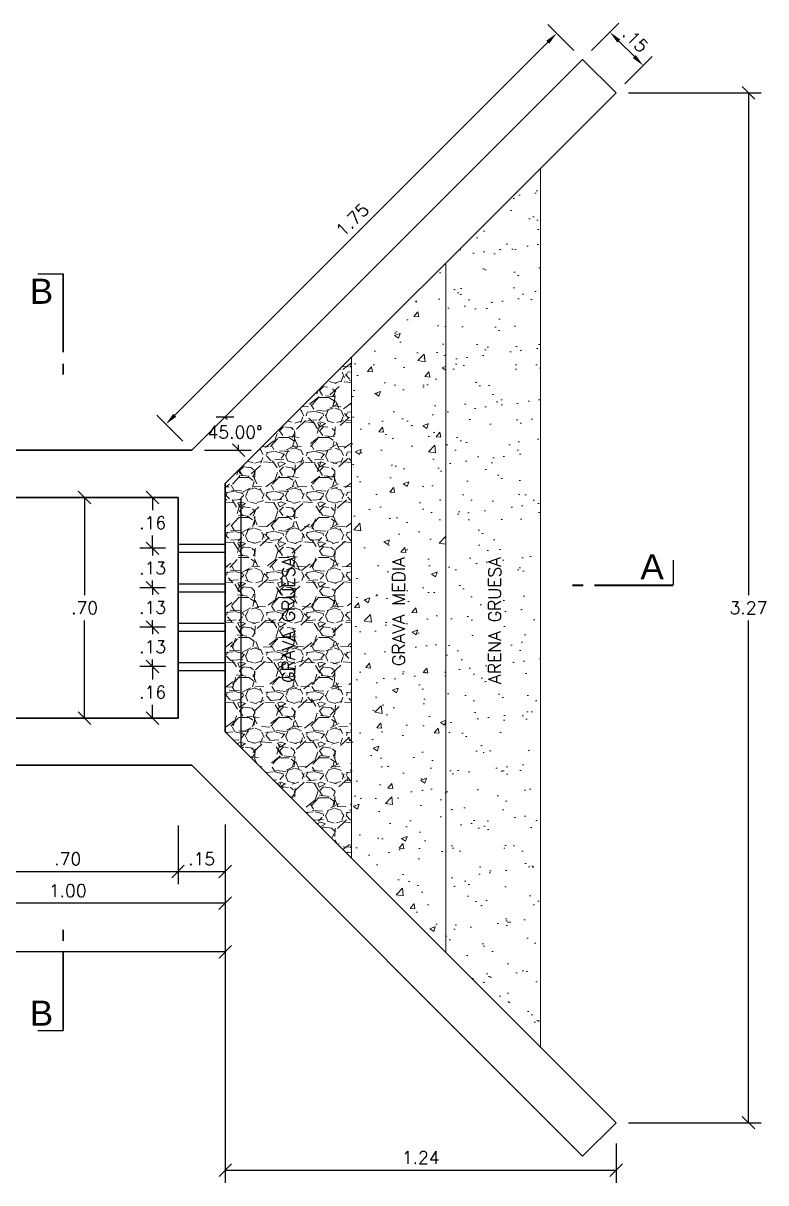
# Model space of a CAD drawing. Header units: millimetres. Extents: x 147.1 to 162.6, y 184.3 to 191.9.
# Drawn here: x 149.335 to 151.692, y 188.193 to 191.873 of the extents above; entities that cross this region are included whole.
import ezdxf
from ezdxf.enums import TextEntityAlignment as Align

# ---------------------------------------------------------------- set-up
doc = ezdxf.new("R2010")
doc.units = ezdxf.units.MM
doc.header["$PDMODE"] = 35
doc.linetypes.add('CENTER', pattern=[50.800000000000004, 31.75, -6.35, 6.35, -6.35])
doc.linetypes.add('HIDDEN', pattern=[9.524999999999999, 6.35, -3.175])
for name, color, linetype, lineweight in [('CASCO', 160, 'Continuous', 30), ('g-acotado', 9, 'Continuous', 15), ('g-ejes', 9, 'CENTER', 18), ('g-textos-notas', 7, 'Continuous', 20)]:
    doc.layers.add(name, color=color, linetype=linetype, lineweight=lineweight)
doc.layers.add('Filtros', color=7, linetype='Continuous', lineweight=5, transparency=0.6)
doc.layers.add('g-proyecciones', color=1, linetype='HIDDEN')
doc.styles.add('01COTAS', font='romans.shx')
doc.styles.add('ARIAL', font='arial.ttf', dxfattribs={"height": 0.06})
doc.dimstyles.new('DIM-20-CORTE', dxfattribs={"dimscale": 0.02, "dimtxt": 2, "dimasz": 2, "dimexe": 2, "dimexo": 2, "dimgap": 1, "dimtad": 1, "dimtih": 1, "dimtoh": 1, "dimzin": 4, "dimdsep": 46, "dimtxsty": '01COTAS', "dimblk": 'OBLIQUE', "dimcen": 25, "dimclrd": 7, "dimclre": 20, "dimclrt": 7, "dimazin": 0, "dimtfac": 1, "dimtmove": 2, "dimatfit": 3, "dimfxl": 1, "dimtolj": 1, "dimtzin": 0, "dimarcsym": 0})
doc.dimstyles.new('DIM-20-PLANTA', dxfattribs={"dimscale": 0.02, "dimtxt": 2, "dimasz": 2, "dimexe": 2, "dimexo": 2, "dimgap": 1, "dimtad": 1, "dimzin": 4, "dimdsep": 46, "dimtxsty": '01COTAS', "dimcen": 25, "dimclrd": 252, "dimclre": 252, "dimclrt": 7, "dimadec": 0, "dimazin": 0, "dimtfac": 1, "dimtmove": 2, "dimatfit": 3, "dimfxl": 1, "dimtolj": 1, "dimtzin": 0, "dimarcsym": 0})

# ---------------------------------------------------------------- blocks, each defined once
blk = doc.blocks.new('*D50')
at = {"layer": 'DEFPOINTS', "color": 0, "transparency": 16777216}
for p in [(151.0278039986825, 191.8403064141057), (151.1103061549126, 191.7578042578756), (149.8703061549127, 190.5178042578755)]:
    blk.add_point(p, dxfattribs=at)
at = {"layer": 'g-acotado', "color": 252, "lineweight": -2, "transparency": 16777216}
for p, q in [((151.0820218836652, 191.786088529123), (150.9995197274351, 191.8685906853532)), ((149.81608826993, 190.6285906853531), (150.9995197274351, 191.8120221428582)), ((149.8420218836652, 190.546088529123), (149.7595197274351, 190.6285906853531))]:
    blk.add_line(p, q, dxfattribs=at)
at = {"layer": 'g-acotado', "color": 252, "transparency": 16777216}
for points in [[(150.9948056822272, 191.8167361880662), (151.004233772643, 191.8073080976503), (151.0278039986825, 191.8403064141057)], [(149.8113742247221, 190.633304730561), (149.8208023151379, 190.6238766401452), (149.7878039986826, 190.6003064141057)]]:
    blk.add_solid(points, dxfattribs=at)
at = {"layer": 'g-acotado', "color": 7, "transparency": 16777216, "insert": (150.3795197274351, 191.2485906853531), "char_height": 0.04, "attachment_point": 5, "rotation": 45.00000000000197, "style": '01COTAS'}
blk.add_mtext('\\A1;1.75', dxfattribs=at)
blk = doc.blocks.new('*D51')
at = {"layer": 'DEFPOINTS', "color": 0, "transparency": 16777216}
for p in [(151.1967646457524, 191.8442627487153), (151.1103061549127, 191.7578042578756), (151.2163721720907, 191.6517382406976)]:
    blk.add_point(p, dxfattribs=at)
at = {"layer": 'g-acotado', "color": 252, "lineweight": -2, "transparency": 16777216}
for p, q in [((151.1385904261601, 191.786088529123), (151.2250489169998, 191.8725470199627)), ((151.2745463916829, 191.7664810027847), (151.2250489169998, 191.8159784774678)), ((151.2446564433382, 191.6800225119451), (151.3311149341778, 191.7664810027847))]:
    blk.add_line(p, q, dxfattribs=at)
at = {"layer": 'g-acotado', "color": 252, "transparency": 16777216}
for points in [[(151.2297629622078, 191.8206925226757), (151.2203348717919, 191.8112644322599), (151.1967646457524, 191.8442627487153)], [(151.2792604368908, 191.7711950479926), (151.269832346475, 191.7617669575768), (151.3028306629304, 191.7381967315373)]]:
    blk.add_solid(points, dxfattribs=at)
at = {"layer": 'g-acotado', "color": 7, "transparency": 16777216, "insert": (151.2780819255888, 191.8195140113738), "char_height": 0.04, "attachment_point": 5, "rotation": 315, "style": '01COTAS'}
blk.add_mtext('\\A1;.15', dxfattribs=at)
blk = doc.blocks.new('_Oblique')
at = {"color": 0, "linetype": 'ByBlock', "lineweight": -2}
blk.add_line((-0.5, -0.5), (0.5, 0.5), dxfattribs=at)
blk = doc.blocks.new('*D55')
at = {"layer": 'DEFPOINTS', "color": 0, "transparency": 16777216}
for p in [(149.1262878337697, 189.3667149550682), (149.8262594056604, 189.3671096216707), (149.8262594056604, 189.1806774807923)]:
    blk.add_point(p, dxfattribs=at)
at = {"layer": 'g-acotado', "color": 20, "lineweight": -2, "transparency": 16777216}
for p, q in [((149.1262878337697, 189.3267149550682), (149.1262878337697, 189.1406774807923)), ((149.8262594056604, 189.3271096216708), (149.8262594056604, 189.1406774807923))]:
    blk.add_line(p, q, dxfattribs=at)
at = {"layer": 'g-acotado', "color": 7, "lineweight": -2, "transparency": 16777216}
blk.add_line((149.1262878337697, 189.1806774807923), (149.8262594056604, 189.1806774807923), dxfattribs=at)
at = {"layer": 'g-acotado', "color": 7, "lineweight": -2, "transparency": 16777216, "xscale": 0.04, "yscale": 0.04, "zscale": 0.04, "rotation": 180}
blk.add_blockref('_Oblique', (149.1262878337697, 189.1806774807923), dxfattribs=at)
at = {"layer": 'g-acotado', "color": 7, "lineweight": -2, "transparency": 16777216, "xscale": 0.04, "yscale": 0.04, "zscale": 0.04}
blk.add_blockref('_Oblique', (149.8262594056604, 189.1806774807923), dxfattribs=at)
at = {"layer": 'g-acotado', "color": 7, "transparency": 16777216, "insert": (149.4762736197151, 189.2206774807923), "char_height": 0.04, "attachment_point": 5, "style": '01COTAS'}
blk.add_mtext('\\A1;.70', dxfattribs=at)
blk = doc.blocks.new('*D56')
at = {"layer": 'DEFPOINTS', "color": 0, "transparency": 16777216}
for p in [(149.8262594056604, 189.3671096216707), (149.9762594056604, 189.3110683758927), (149.9762594056604, 189.1806774807923)]:
    blk.add_point(p, dxfattribs=at)
at = {"layer": 'g-acotado', "color": 20, "lineweight": -2, "transparency": 16777216}
for p, q in [((149.8262594056604, 189.3271096216708), (149.8262594056604, 189.1406774807923)), ((149.9762594056604, 189.2710683758928), (149.9762594056604, 189.1406774807923))]:
    blk.add_line(p, q, dxfattribs=at)
at = {"layer": 'g-acotado', "color": 7, "lineweight": -2, "transparency": 16777216}
blk.add_line((149.8262594056604, 189.1806774807923), (149.9762594056604, 189.1806774807923), dxfattribs=at)
at = {"layer": 'g-acotado', "color": 7, "lineweight": -2, "transparency": 16777216, "xscale": 0.04, "yscale": 0.04, "zscale": 0.04, "rotation": 180}
blk.add_blockref('_Oblique', (149.8262594056604, 189.1806774807923), dxfattribs=at)
at = {"layer": 'g-acotado', "color": 7, "lineweight": -2, "transparency": 16777216, "xscale": 0.04, "yscale": 0.04, "zscale": 0.04}
blk.add_blockref('_Oblique', (149.9762594056604, 189.1806774807923), dxfattribs=at)
at = {"layer": 'g-acotado', "color": 7, "transparency": 16777216, "insert": (149.9012594056604, 189.2206774807923), "char_height": 0.04, "attachment_point": 5, "style": '01COTAS'}
blk.add_mtext('\\A1;.15', dxfattribs=at)
blk = doc.blocks.new('*D57')
at = {"layer": 'DEFPOINTS', "color": 0, "transparency": 16777216}
for p in [(150.4197232452053, 191.0672213481683), (150.0136120513687, 190.5562029571016), (148.9763721720906, 190.5178042578755), (149.8703061549127, 190.5178042578756), (149.8703061549127, 190.5178042578756)]:
    blk.add_point(p, dxfattribs=at)
at = {"layer": 'g-ejes', "color": 20, "lineweight": -2, "transparency": 16777216}
blk.add_line((149.9103061549127, 190.5178042578756), (150.0586673360259, 190.5178042578755), dxfattribs=at)
at = {"layer": 'g-ejes', "color": 7, "lineweight": -2, "transparency": 16777216}
for start, end in [(40.71491508750433, 45.0000000000059), (3.81666561775622e-13, 6.492383106203466)]:
    blk.add_arc((149.8703061549127, 190.5178042578756), 0.1483611811131504, start, end, dxfattribs=at)
at = {"layer": 'g-ejes', "color": 7, "lineweight": -2, "transparency": 16777216, "xscale": 0.04, "yscale": 0.04, "zscale": 0.04}
for p, rotation in [((149.9752133521427, 190.6227114551056), 135.0000000000059), ((150.0186673360259, 190.5178042578756), 270.0000000000004)]:
    blk.add_blockref('_Oblique', p, dxfattribs=dict(at, rotation=rotation))
at = {"layer": 'g-ejes', "color": 7, "transparency": 16777216, "insert": (150.0073740135623, 190.5745796238937), "char_height": 0.04, "attachment_point": 5, "style": '01COTAS'}
blk.add_mtext('\\A1;45.00°', dxfattribs=at)
blk = doc.blocks.new('*D60')
at = {"layer": 'DEFPOINTS', "color": 0, "transparency": 16777216}
for p in [(148.9762878814557, 189.3666303802456), (149.9762594056604, 189.3697382209658), (148.9762878814557, 189.0799888215824)]:
    blk.add_point(p, dxfattribs=at)
at = {"layer": 'g-acotado', "color": 20, "lineweight": -2, "transparency": 16777216}
for p, q in [((148.9762878814557, 189.3266303802456), (148.9762878814557, 189.0399888215824)), ((149.9762594056604, 189.3297382209658), (149.9762594056604, 189.0399888215824))]:
    blk.add_line(p, q, dxfattribs=at)
at = {"layer": 'g-acotado', "color": 7, "lineweight": -2, "transparency": 16777216}
blk.add_line((149.9762594056604, 189.0799888215824), (148.9762878814557, 189.0799888215824), dxfattribs=at)
at = {"layer": 'g-acotado', "color": 7, "lineweight": -2, "transparency": 16777216, "xscale": 0.04, "yscale": 0.04, "zscale": 0.04, "rotation": 180}
blk.add_blockref('_Oblique', (148.9762878814557, 189.0799888215824), dxfattribs=at)
at = {"layer": 'g-acotado', "color": 7, "lineweight": -2, "transparency": 16777216, "xscale": 0.04, "yscale": 0.04, "zscale": 0.04}
blk.add_blockref('_Oblique', (149.9762594056604, 189.0799888215824), dxfattribs=at)
at = {"layer": 'g-acotado', "color": 7, "transparency": 16777216, "insert": (149.476273643558, 189.1199888215824), "char_height": 0.04, "attachment_point": 5, "style": '01COTAS'}
blk.add_mtext('\\A1;1.00', dxfattribs=at)
blk = doc.blocks.new('*D62')
at = {"layer": 'DEFPOINTS', "color": 0, "transparency": 16777216}
for p in [(149.5779993482695, 190.3678042578756), (149.5298313512712, 189.6678042578756), (149.5779993482695, 189.6678042578756)]:
    blk.add_point(p, dxfattribs=at)
at = {"layer": 'g-acotado', "color": 20, "lineweight": -2, "transparency": 16777216}
for p, q in [((149.5379993482695, 190.3678042578756), (149.4898313512712, 190.3678042578756)), ((149.5379993482695, 189.6678042578756), (149.4898313512712, 189.6678042578756))]:
    blk.add_line(p, q, dxfattribs=at)
at = {"layer": 'g-acotado', "color": 7, "lineweight": -2, "transparency": 16777216}
for p, q in [((149.5298313512712, 190.3678042578756), (149.5298313512712, 190.0578042578756)), ((149.5298313512712, 189.6678042578756), (149.5298313512712, 189.9778042578756))]:
    blk.add_line(p, q, dxfattribs=at)
at = {"layer": 'g-acotado', "color": 7, "lineweight": -2, "transparency": 16777216, "xscale": 0.04, "yscale": 0.04, "zscale": 0.04}
for p, rotation in [((149.5298313512712, 190.3678042578756), 90), ((149.5298313512712, 189.6678042578756), 270)]:
    blk.add_blockref('_Oblique', p, dxfattribs=dict(at, rotation=rotation))
at = {"layer": 'g-acotado', "color": 7, "transparency": 16777216, "insert": (149.5298313512712, 190.0178042578755), "char_height": 0.04, "attachment_point": 5, "style": '01COTAS'}
blk.add_mtext('\\A1;.70', dxfattribs=at)
blk = doc.blocks.new('*D63')
at = {"layer": 'DEFPOINTS', "color": 0, "transparency": 16777216}
for p in [(149.9763721720906, 189.1806774807923), (151.2163721720907, 188.3578412253839), (151.2163721720907, 188.2330834304327)]:
    blk.add_point(p, dxfattribs=at)
at = {"layer": 'g-acotado', "color": 20, "lineweight": -2, "transparency": 16777216}
for p, q in [((149.9763721720906, 189.1406774807923), (149.9763721720906, 188.1930834304327)), ((151.2163721720907, 188.3178412253839), (151.2163721720907, 188.1930834304327))]:
    blk.add_line(p, q, dxfattribs=at)
at = {"layer": 'g-acotado', "color": 7, "lineweight": -2, "transparency": 16777216}
blk.add_line((149.9763721720906, 188.2330834304327), (151.2163721720907, 188.2330834304327), dxfattribs=at)
at = {"layer": 'g-acotado', "color": 7, "lineweight": -2, "transparency": 16777216, "xscale": 0.04, "yscale": 0.04, "zscale": 0.04, "rotation": 180}
blk.add_blockref('_Oblique', (149.9763721720906, 188.2330834304327), dxfattribs=at)
at = {"layer": 'g-acotado', "color": 7, "lineweight": -2, "transparency": 16777216, "xscale": 0.04, "yscale": 0.04, "zscale": 0.04}
blk.add_blockref('_Oblique', (151.2163721720907, 188.2330834304327), dxfattribs=at)
at = {"layer": 'g-acotado', "color": 7, "transparency": 16777216, "insert": (150.5963721720907, 188.2730834304327), "char_height": 0.04, "attachment_point": 5, "style": '01COTAS'}
blk.add_mtext('\\A1;1.24', dxfattribs=at)
blk = doc.blocks.new('*D64')
at = {"layer": 'DEFPOINTS', "color": 0, "transparency": 16777216}
for p in [(148.2763721720906, 189.2813473455972), (149.9763721720906, 189.1806774807923), (148.2763721720906, 188.9256537157652)]:
    blk.add_point(p, dxfattribs=at)
at = {"layer": 'g-acotado', "color": 20, "lineweight": -2, "transparency": 16777216}
for p, q in [((148.2763721720906, 189.2413473455972), (148.2763721720906, 188.8856537157652)), ((149.9763721720906, 189.1406774807923), (149.9763721720906, 188.8856537157652))]:
    blk.add_line(p, q, dxfattribs=at)
at = {"layer": 'g-acotado', "color": 7, "lineweight": -2, "transparency": 16777216}
blk.add_line((149.9763721720906, 188.9256537157652), (148.2763721720906, 188.9256537157652), dxfattribs=at)
at = {"layer": 'g-acotado', "color": 7, "lineweight": -2, "transparency": 16777216, "xscale": 0.04, "yscale": 0.04, "zscale": 0.04, "rotation": 180}
blk.add_blockref('_Oblique', (148.2763721720906, 188.9256537157652), dxfattribs=at)
at = {"layer": 'g-acotado', "color": 7, "lineweight": -2, "transparency": 16777216, "xscale": 0.04, "yscale": 0.04, "zscale": 0.04}
blk.add_blockref('_Oblique', (149.9763721720906, 188.9256537157652), dxfattribs=at)
at = {"layer": 'g-acotado', "color": 7, "transparency": 16777216, "insert": (149.1263721720906, 188.9656537157652), "char_height": 0.04, "attachment_point": 5, "style": '01COTAS'}
blk.add_mtext('\\A1;1.70', dxfattribs=at)
blk = doc.blocks.new('CORTE-VERTICAL')
at = {"color": 5, "const_width": 0.28}
for points in [[(0, 0), (0, -12.49000000000069)], [(0, -14.24500000000035), (0, -16)]]:
    blk.add_lwpolyline(points, dxfattribs=at)
blk.add_lwpolyline([(4, 0), (0, 0)])
at = {"color": 3, "style": 'ARIAL'}
blk.add_attdef('A', text='', height=4, dxfattribs=at).set_placement((3.441034692234098, -2.774670400816831), align=Align.MIDDLE)
blk = doc.blocks.new('CORTE-HORIZONTAL')
at = {"color": 5, "const_width": 0.28}
for points in [[(3.637978807091713e-12, 0), (12.4900000000016, 0)], [(14.24500000000626, 0), (16.00000000001091, 0)]]:
    blk.add_lwpolyline(points, dxfattribs=at)
blk.add_lwpolyline([(3.637978807091713e-12, -4), (3.637978807091713e-12, 0)])
at = {"color": 3, "style": 'ARIAL'}
blk.add_attdef('A', text='', height=4, dxfattribs=at).set_placement((3.343710490271405, -2.937205888436438), align=Align.MIDDLE)
blk = doc.blocks.new('*D65')
at = {"layer": 'DEFPOINTS', "color": 0, "transparency": 16777216}
for p in [(151.2163721720906, 191.6517382406978), (151.2163721720907, 188.3838702750535), (151.6368428678495, 188.3838702750535)]:
    blk.add_point(p, dxfattribs=at)
at = {"layer": 'g-acotado', "color": 20, "lineweight": -2, "transparency": 16777216}
for p, q in [((151.2563721720906, 191.6517382406978), (151.6768428678494, 191.6517382406978)), ((151.2563721720907, 188.3838702750535), (151.6768428678494, 188.3838702750535))]:
    blk.add_line(p, q, dxfattribs=at)
at = {"layer": 'g-acotado', "color": 7, "lineweight": -2, "transparency": 16777216}
for p, q in [((151.6368428678495, 191.6517382406978), (151.6368428678495, 190.0578042578756)), ((151.6368428678495, 188.3838702750535), (151.6368428678495, 189.9778042578756))]:
    blk.add_line(p, q, dxfattribs=at)
at = {"layer": 'g-acotado', "color": 7, "lineweight": -2, "transparency": 16777216, "xscale": 0.04, "yscale": 0.04, "zscale": 0.04}
for p, rotation in [((151.6368428678495, 191.6517382406978), 90), ((151.6368428678495, 188.3838702750535), 270)]:
    blk.add_blockref('_Oblique', p, dxfattribs=dict(at, rotation=rotation))
at = {"layer": 'g-acotado', "color": 7, "transparency": 16777216, "insert": (151.6368428678495, 190.0178042578756), "char_height": 0.04, "attachment_point": 5, "style": '01COTAS'}
blk.add_mtext('\\A1;3.27', dxfattribs=at)
blk = doc.blocks.new('*D66')
at = {"layer": 'DEFPOINTS', "color": 0, "transparency": 16777216}
for p in [(149.7456243417818, 190.3678042578756), (149.8263721720907, 190.3678042578756), (149.8263721720907, 190.2063296856107)]:
    blk.add_point(p, dxfattribs=at)
at = {"layer": 'g-acotado', "color": 20, "lineweight": -2, "transparency": 16777216}
for p, q in [((149.7863721720907, 190.3678042578756), (149.7056243417818, 190.3678042578756)), ((149.7863721720907, 190.2063296856107), (149.7056243417818, 190.2063296856107))]:
    blk.add_line(p, q, dxfattribs=at)
at = {"layer": 'g-acotado', "color": 7, "lineweight": -2, "transparency": 16777216}
for p, q in [((149.7456243417818, 190.3678042578756), (149.7456243417818, 190.3270669717431)), ((149.7456243417818, 190.2063296856107), (149.7456243417818, 190.2470669717431))]:
    blk.add_line(p, q, dxfattribs=at)
at = {"layer": 'g-acotado', "color": 7, "lineweight": -2, "transparency": 16777216, "xscale": 0.04, "yscale": 0.04, "zscale": 0.04}
for p, rotation in [((149.7456243417818, 190.3678042578756), 90), ((149.7456243417818, 190.2063296856107), 270)]:
    blk.add_blockref('_Oblique', p, dxfattribs=dict(at, rotation=rotation))
at = {"layer": 'g-acotado', "color": 7, "transparency": 16777216, "insert": (149.7456243417818, 190.2870669717431), "char_height": 0.04, "attachment_point": 5, "style": '01COTAS'}
blk.add_mtext('\\A1;.16', dxfattribs=at)
blk = doc.blocks.new('*D76')
at = {"layer": 'DEFPOINTS', "color": 0, "transparency": 16777216}
for p in [(149.8263721720907, 190.2063296856107), (149.7456243417821, 190.0813296856107), (149.8263721720907, 190.0813296856107)]:
    blk.add_point(p, dxfattribs=at)
at = {"layer": 'g-acotado', "color": 20, "lineweight": -2, "transparency": 16777216}
for p, q in [((149.7863721720907, 190.2063296856107), (149.7056243417821, 190.2063296856107)), ((149.7863721720907, 190.0813296856107), (149.7056243417821, 190.0813296856107))]:
    blk.add_line(p, q, dxfattribs=at)
at = {"layer": 'g-acotado', "color": 7, "lineweight": -2, "transparency": 16777216}
for p, q in [((149.7456243417821, 190.2063296856107), (149.7456243417821, 190.1838296856107)), ((149.7456243417821, 190.0813296856107), (149.7456243417821, 190.1038296856107))]:
    blk.add_line(p, q, dxfattribs=at)
at = {"layer": 'g-acotado', "color": 7, "lineweight": -2, "transparency": 16777216, "xscale": 0.04, "yscale": 0.04, "zscale": 0.04}
for p, rotation in [((149.7456243417821, 190.2063296856107), 90), ((149.7456243417821, 190.0813296856107), 270)]:
    blk.add_blockref('_Oblique', p, dxfattribs=dict(at, rotation=rotation))
at = {"layer": 'g-acotado', "color": 7, "transparency": 16777216, "insert": (149.7456243417821, 190.1438296856107), "char_height": 0.04, "attachment_point": 5, "style": '01COTAS'}
blk.add_mtext('\\A1;.13', dxfattribs=at)
blk = doc.blocks.new('*D77')
at = {"layer": 'DEFPOINTS', "color": 0, "transparency": 16777216}
for p in [(149.8263721720907, 190.0813296856107), (149.7456243417821, 189.9563296856107), (149.8263721720906, 189.9563296856107)]:
    blk.add_point(p, dxfattribs=at)
at = {"layer": 'g-acotado', "color": 20, "lineweight": -2, "transparency": 16777216}
for p, q in [((149.7863721720907, 190.0813296856107), (149.7056243417821, 190.0813296856107)), ((149.7863721720906, 189.9563296856107), (149.7056243417821, 189.9563296856107))]:
    blk.add_line(p, q, dxfattribs=at)
at = {"layer": 'g-acotado', "color": 7, "lineweight": -2, "transparency": 16777216}
for p, q in [((149.7456243417821, 190.0813296856107), (149.7456243417821, 190.0588296856107)), ((149.7456243417821, 189.9563296856107), (149.7456243417821, 189.9788296856107))]:
    blk.add_line(p, q, dxfattribs=at)
at = {"layer": 'g-acotado', "color": 7, "lineweight": -2, "transparency": 16777216, "xscale": 0.04, "yscale": 0.04, "zscale": 0.04}
for p, rotation in [((149.7456243417821, 190.0813296856107), 90), ((149.7456243417821, 189.9563296856107), 270)]:
    blk.add_blockref('_Oblique', p, dxfattribs=dict(at, rotation=rotation))
at = {"layer": 'g-acotado', "color": 7, "transparency": 16777216, "insert": (149.7456243417821, 190.0188296856106), "char_height": 0.04, "attachment_point": 5, "style": '01COTAS'}
blk.add_mtext('\\A1;.13', dxfattribs=at)
blk = doc.blocks.new('*D78')
at = {"layer": 'DEFPOINTS', "color": 0, "transparency": 16777216}
for p in [(149.8263721720907, 189.9563296856107), (149.7456243417822, 189.8313296856107), (149.8263721720907, 189.8313296856107)]:
    blk.add_point(p, dxfattribs=at)
at = {"layer": 'g-acotado', "color": 20, "lineweight": -2, "transparency": 16777216}
for p, q in [((149.7863721720907, 189.9563296856107), (149.7056243417822, 189.9563296856107)), ((149.7863721720907, 189.8313296856107), (149.7056243417822, 189.8313296856107))]:
    blk.add_line(p, q, dxfattribs=at)
at = {"layer": 'g-acotado', "color": 7, "lineweight": -2, "transparency": 16777216}
for p, q in [((149.7456243417822, 189.9563296856107), (149.7456243417822, 189.9338296856107)), ((149.7456243417822, 189.8313296856107), (149.7456243417822, 189.8538296856107))]:
    blk.add_line(p, q, dxfattribs=at)
at = {"layer": 'g-acotado', "color": 7, "lineweight": -2, "transparency": 16777216, "xscale": 0.04, "yscale": 0.04, "zscale": 0.04}
for p, rotation in [((149.7456243417822, 189.9563296856107), 90), ((149.7456243417822, 189.8313296856107), 270)]:
    blk.add_blockref('_Oblique', p, dxfattribs=dict(at, rotation=rotation))
at = {"layer": 'g-acotado', "color": 7, "transparency": 16777216, "insert": (149.7456243417822, 189.8938296856106), "char_height": 0.04, "attachment_point": 5, "style": '01COTAS'}
blk.add_mtext('\\A1;.13', dxfattribs=at)
blk = doc.blocks.new('*D79')
at = {"layer": 'DEFPOINTS', "color": 0, "transparency": 16777216}
for p in [(149.8263721720907, 189.8313296856107), (149.7456243417822, 189.6678042578756), (149.8263721720907, 189.6678042578756)]:
    blk.add_point(p, dxfattribs=at)
at = {"layer": 'g-acotado', "color": 20, "lineweight": -2, "transparency": 16777216}
for p, q in [((149.7863721720907, 189.8313296856107), (149.7056243417822, 189.8313296856107)), ((149.7863721720907, 189.6678042578756), (149.7056243417822, 189.6678042578756))]:
    blk.add_line(p, q, dxfattribs=at)
at = {"layer": 'g-acotado', "color": 7, "lineweight": -2, "transparency": 16777216}
for p, q in [((149.7456243417822, 189.8313296856107), (149.7456243417822, 189.7895669717431)), ((149.7456243417822, 189.6678042578756), (149.7456243417822, 189.7095669717432))]:
    blk.add_line(p, q, dxfattribs=at)
at = {"layer": 'g-acotado', "color": 7, "lineweight": -2, "transparency": 16777216, "xscale": 0.04, "yscale": 0.04, "zscale": 0.04}
for p, rotation in [((149.7456243417822, 189.8313296856107), 90), ((149.7456243417822, 189.6678042578756), 270)]:
    blk.add_blockref('_Oblique', p, dxfattribs=dict(at, rotation=rotation))
at = {"layer": 'g-acotado', "color": 7, "transparency": 16777216, "insert": (149.7456243417822, 189.7495669717431), "char_height": 0.04, "attachment_point": 5, "style": '01COTAS'}
blk.add_mtext('\\A1;.16', dxfattribs=at)

msp = doc.modelspace()

# ---------------------------------------------------------------- hatches: boundary and pattern name
at = {"layer": 'Filtros'}
h = msp.add_hatch(dxfattribs=at)
h.set_pattern_fill('AR-SAND', color=251, scale=0.0025)
h.set_pattern_definition([(37.50000000000001, (23.04161895617978, -20.82795625347032), (-0.004000078239960114, 0.1223533093323356), [0, -0.09652000000000001, 0, -0.10795, 0, -0.1031875]), (7.499999999999999, (23.04161895617978, -20.82795625347032), (0.1123808207845007, 0.1792062751420886), [0, -0.05207000000000001, 0, -0.086995, 0, -0.03333750000000001]), (327.5, (22.96351395617978, -20.82795625347032), (0.1977480925603645, 0.0003592961696364405), [0, -0.03175, 0, -0.1143, 0, -0.149225]), (317.5, (22.96351395617978, -20.82795625347032), (0.1908891131180743, 0.05573233081430407), [0, -0.015875, 0, -0.07493, 0, -0.085725])])
h.paths.add_polyline_path([(150.9763721720905, 188.6238702750535), (150.9763721720907, 191.4117382406978), (150.6763721720907, 191.1117382406977), (150.6763721720905, 188.9238702750535)])
h = msp.add_hatch(dxfattribs=at)
h.set_pattern_fill('AR-CONC', color=251, scale=0.001)
h.set_pattern_definition([(49.99999999999999, (22.94161895617978, -20.82795625347032), (0.182184668996004, -0.01593908553890309), [0.01905, -0.20955]), (355, (22.94161895617978, -20.82795625347032), (-0.03524342142496934, 0.1910568452390352), [0.01524, -0.16764058417]), (100.4514447, (22.95680096317977, -20.82928450697031), (0.1469412470903533, 0.1751177519121951), [0.0161900088, -0.1780902445999999]), (46.18420000000002, (22.94161895617978, -20.77715625347031), (0.2710790408921299, -0.04204232793272715), [0.02857499999999997, -0.3143249999999996]), (96.63555760999992, (22.96420885617978, -20.78065975347033), (0.237404134051503, 0.2474261245977215), [0.02428502314, -0.26713560816]), (351.1841511700001, (22.94161895617978, -20.77715625347031), (0.237404134064977, 0.2474261245855326), [0.02285996707, -0.25145973192]), (21, (22.96701895617977, -20.7898562534703), (0.1516143912691325, -0.1022651981870876), [0.01905, -0.20955]), (326.0000000000001, (22.96701895617977, -20.7898562534703), (0.06180202834764707, 0.1841879661223193), [0.01524, -0.16764]), (71.45144499999999, (22.97965348877977, -20.79837835337031), (0.2134164192787162, 0.08192276888590524), [0.0161900088, -0.1780899376]), (37.50000000000001, (22.94161895617978, -20.82795625347032), (0.003088603250591816, 0.0845550388731531), [0, -0.165608, 0, -0.17018, 0, -0.168275]), (7.499999999999999, (22.94161895617978, -20.82795625347032), (0.06681966251030574, 0.1001805748181195), [0, -0.09702799999999999, 0, -0.161798, 0, -0.06413500000000001]), (327.5, (22.88497695617978, -20.82795625347032), (0.1355905951668714, -0.005728743992673444), [0, -0.0635, 0, -0.19812, 0, -0.26289]), (317.5, (22.85957695617978, -20.82795625347032), (0.148129181386018, 0.02542649103333303), [0, -0.08255, 0, -0.131572, 0, -0.18669])])
h.paths.add_polyline_path([(150.6763721720905, 188.9238702750536), (150.3763721720906, 189.2238702750537), (150.3763721720907, 190.8117382406977), (150.6763721720907, 191.1117382406977)])
h = msp.add_hatch(dxfattribs=at)
h.set_pattern_fill('GRAVEL', color=251, scale=0.005)
h.set_pattern_definition([(228.0127875, (23.03305895617979, -20.70095625347031), (-1.01600000007979, -1.142999999929089), [0.017086072, -1.69152418197825]), (184.969741, (23.02162895617978, -20.71365625347033), (1.523999999397025, 0.1270000072348962), [0.02932023599999997, -2.902702444676196]), (132.5104471, (22.99241895617979, -20.71619625347032), (1.270000000536375, -1.396999999512298), [0.020674076, -2.046736139705]), (267.273689, (22.94288895617979, -20.74794625347033), (0.1270000002659863, 2.539999999986656), [0.02670022599999998, -2.643321871286897]), (292.83365418, (22.94161895617978, -20.77461625347033), (-0.6350000000531705, 1.523999999977773), [0.02618168499999998, -2.591990387267197]), (357.2736889999999, (22.95177895617978, -20.79874625347031), (-2.539999999986656, 0.1270000002659864), [0.02670022599999998, -2.643321871286897]), (37.69424047, (22.97844895617979, -20.80001625347032), (-1.650999999926795, -1.270000000095021), [0.03530968299999999, -3.495655765712351]), (72.25532837, (23.00638895617979, -20.77842625347031), (0.8890000002389645, 2.793999999923943), [0.033335976, -3.30026283009525]), (121.42956562, (23.01654895617978, -20.74667625347033), (-1.016000000144156, 1.650999999911301), [0.02679065, -2.652277284935601]), (175.2363583, (23.00257895617978, -20.72381625347032), (1.396999999979976, -0.1270000002194628), [0.03058566399999997, -1.498696847499998]), (222.3974378, (22.97209895617978, -20.72127625347031), (-1.523999999951233, -1.3970000000532), [0.03955389600000001, -3.91583862560885]), (138.81407483, (23.06861895617979, -20.74921625347031), (-0.8889999999466754, 0.7620000000619591), [0.013500227, -1.3365282912172]), (171.4692344, (23.05845895617978, -20.74032625347033), (1.651000000044483, -0.2539999997118672), [0.025684099, -2.542731949852]), (225, (23.03305895617979, -20.73651625347031), (-1.776356839400251e-17, -0.127000000000012), [0.017960467, -0.1616446554214]), (203.19859051, (23.02416895617978, -20.72127625347031), (0.6350000000173045, 0.2539999999554667), [0.009672065999999986, -0.957531118444699]), (291.80140949, (23.01527895617977, -20.72508625347032), (-0.1270000000265748, 0.3809999999911436), [0.013678281, -0.6702376495]), (30.96375653, (23.02035895617979, -20.73778625347032), (0.3810000000093192, 0.2539999999860563), [0.02221598299999997, -0.7183149076454992]), (161.56505118, (23.03940895617978, -20.72635625347033), (0.2540000000066291, -0.1269999999866877), [0.016064357, -0.3855449058414]), (16.389540334, (22.94161895617978, -20.72508625347032), (1.270000000000007, 0.3810000000000122), [0.0225044, -2.22794133362695]), (70.34617594, (22.96320895617978, -20.71873625347033), (-0.5080000000464657, -1.396999999983521), [0.018879947, -1.86911078391]), (293.19859051, (23.03940895617978, -20.70095625347031), (-0.2539999999556631, 0.6350000000177642), [0.01934400499999997, -0.947859179444699]), (343.6104596700001, (23.04702895617979, -20.71873625347033), (-1.270000000026615, 0.380999999911143), [0.02250439999999998, -2.227941333626997]), (339.44395478, (22.94161895617978, -20.80382625347033), (-0.6349999999999931, 0.2540000000000105), [0.02170175999999997, -1.063386715655299]), (294.7751406, (22.96193895617978, -20.81144625347031), (-0.6350000007558465, 1.396999999656363), [0.018183606, -1.800179669036]), (66.80140949, (23.04067895617979, -20.82795625347032), (0.2539999999601149, 0.6350000000159651), [0.019344005, -0.9478591794446999]), (17.35402464, (23.04829895617978, -20.81017625347033), (-1.650999999967151, -0.5080000001066232), [0.02128913700000001, -2.10761879901]), (69.44395478, (22.97844895617979, -20.82795625347032), (-0.254000000004423, -0.6349999999982316), [0.01085088, -1.0742375956553]), (101.309932474, (23.03305895617979, -20.82795625347032), (-0.12700000000002, 0.5080000000000184), [0.00647573, -0.6410997482263001]), (165.963756532, (23.03178895617978, -20.82160625347032), (0.3809999999999756, -0.1269999999999933), [0.026181685, -0.49745272945345]), (186.00900596, (23.00638895617979, -20.81525625347032), (1.269999999993269, 0.1270000000664677), [0.02426334999999997, -2.402068243166847]), (303.69006753, (23.02035895617979, -20.74921625347031), (-0.1270000000176484, 0.2539999999911851), [0.018316194, -0.439588817984]), (353.15722659, (23.03051895617978, -20.76445625347031), (2.159000000013284, -0.2539999998869697), [0.031977838, -3.16580045325155]), (60.9453959, (23.06226895617978, -20.76826625347033), (-0.5080000000139843, -0.8889999999920127), [0.013075412, -1.2944696159055]), (90, (23.06861895617979, -20.75683625347031), (-0.127, 0.127), [0.00762, -0.11938]), (120.25643716, (23.00384895617978, -20.81144625347031), (0.5079999999378583, -0.8890000000354898), [0.017643348, -1.74669703866]), (48.01278749999999, (22.99495895617977, -20.79620625347033), (1.016000000083767, 1.14299999992551), [0.034172144, -1.67443810997825]), (0, (23.01781895617978, -20.77080625347031), (0.127, 0.127), [0.03302, -0.09398]), (325.3048465, (23.05083895617977, -20.77080625347031), (1.270000000481077, -0.8889999993127289), [0.020080478, -1.987965836207]), (254.0546040999999, (23.06734895617979, -20.78223625347033), (-0.1269999999911278, -0.5080000000022373), [0.018491454, -0.9060825019386001]), (207.64597536, (23.06226895617978, -20.80001625347032), (-2.413000000088668, -1.269999999831538), [0.03010725499999997, -2.980623221146896]), (175.42607874, (23.03559895617978, -20.81398625347032), (-1.650999999999941, 0.1269999999999739), [0.031851473, -3.153292322812])])
h.paths.add_polyline_path([(150.3763721720906, 189.2238702750537), (149.9763721720907, 189.6238702750536), (149.9763721720907, 190.4117382406975), (150.3763721720907, 190.8117382406977)])

# ---------------------------------------------------------------- linework, layer by layer
at = {"layer": 'CASCO'}
for p, q in [((149.8703061549127, 190.5178042578755), (151.1103061549127, 191.7578042578756)), ((151.1103061549127, 191.7578042578756), (151.2163721720907, 191.6517382406976)), ((149.9763721720907, 190.4117382406975), (151.2163721720906, 191.6517382406977)), ((149.8703061549127, 190.5178042578755), (148.9763721720906, 190.5178042578755)), ((149.9763721720906, 189.6238702750537), (149.9763721720907, 190.4117382406975)), ((149.8263721720906, 190.3678042578755), (149.1263721720906, 190.3678042578755)), ((149.8263721720906, 189.6678042578756), (149.8263721720906, 190.3678042578755)), ((149.1263721720906, 189.6678042578756), (149.8263721720906, 189.6678042578756)), ((149.9763721720906, 189.6238702750537), (150.5257892623834, 189.0744531847609)), ((149.9763721720907, 189.6238702750536), (151.2163721720906, 188.3838702750533)), ((148.9763721720906, 189.5178042578756), (149.8703061549127, 189.5178042578756)), ((149.8703061549127, 189.5178042578756), (151.1103061549125, 188.2778042578753)), ((151.1103061549126, 188.2778042578754), (151.2163721720906, 188.3838702750534))]:
    msp.add_line(p, q, dxfattribs=at)
at = {"layer": 'Filtros', "color": 251}
for p, q in [((150.9763721720905, 188.6238702750534), (150.9763721720907, 191.4117382406978)), ((150.6763721720905, 188.9238702750535), (150.6763721720907, 191.1117382406977)), ((150.3763721720906, 189.2238702750536), (150.3763721720907, 190.8117382406977))]:
    msp.add_line(p, q, dxfattribs=at)
at = {"layer": 'g-proyecciones', "color": 1, "linetype": 'HIDDEN', "ltscale": 0.5}
for p, q in [((150.0263721720906, 189.5738702750537), (150.0263721720907, 190.3617382406975)), ((149.8263721720907, 190.2190296856106), (149.9763721720906, 190.2190296856106)), ((149.8263721720907, 190.1936296856106), (149.9763721720906, 190.1936296856106)), ((149.8263721720907, 190.0940296856106), (149.9763721720906, 190.0940296856106)), ((149.8263721720907, 190.0686296856106), (149.9763721720906, 190.0686296856106)), ((149.8263721720907, 189.9690296856106), (149.9763721720906, 189.9690296856106)), ((149.8263721720907, 189.9436296856106), (149.9763721720906, 189.9436296856106)), ((149.8263721720907, 189.8440296856106), (149.9763721720906, 189.8440296856106)), ((149.8263721720907, 189.8186296856106), (149.9763721720906, 189.8186296856106))]:
    msp.add_line(p, q, dxfattribs=at)

# ---------------------------------------------------------------- block references
ref = msp.add_blockref('CORTE-VERTICAL', (149.4616532171039, 191.0775634356557), dxfattribs=dict(xscale=-0.02000000000001023, yscale=0.02000000000001023, zscale=0.02))
ref.add_attrib('A', 'B', dxfattribs={"color": 3, "height": 0.08, "style": 'ARIAL'}).set_placement((149.3928325232592, 191.0220700276394), align=Align.MIDDLE)
ref = msp.add_blockref('CORTE-HORIZONTAL', (151.3976808958509, 190.0889986245537), dxfattribs=dict(xscale=0.01999999999998181, yscale=0.01999999999998181, zscale=0.01999999999998181, rotation=180))
ref.add_attrib('A', 'A', dxfattribs={"color": 3, "height": 0.08, "style": 'ARIAL'}).set_placement((151.3308066860455, 190.1477427423224), align=Align.MIDDLE)
ref = msp.add_blockref('CORTE-VERTICAL', (149.4616532171039, 188.6758690564894), dxfattribs=dict(xscale=0.02000000000001023, yscale=0.02000000000001023, zscale=0.02000000000001023, rotation=180))
ref.add_attrib('A', 'B', dxfattribs={"color": 3, "height": 0.08, "style": 'ARIAL'}).set_placement((149.3928325232592, 188.7313624645057), align=Align.MIDDLE)

# ---------------------------------------------------------------- texts
at = {"layer": 'g-textos-notas', "style": '01COTAS'}
for s, p in [('GRAVA GRUESA', (150.1965880049838, 190.1790568395544)), ('GRAVA MEDIA', (150.5465124006332, 190.1790568395544)), ('ARENA GRUESA', (150.8512860097519, 190.1790568395544))]:
    msp.add_text(s, height=0.04, rotation=90, dxfattribs=at).set_placement(p, align=Align.RIGHT)

# ---------------------------------------------------------------- dimensions: what is measured, and where the dimension line sits
at = {"layer": 'g-acotado'}
dim = msp.add_aligned_dim(p1=(149.8703061549127, 190.5178042578755), p2=(151.1103061549127, 191.7578042578756), distance=0.11667566826572029, text='1.75', dimstyle='DIM-20-PLANTA', dxfattribs=at)
dim.commit()
dim.dimension.update_dxf_attribs({"geometry": '*D50', "text_midpoint": (150.3795197274351, 191.2485906853531)})
dim = msp.add_aligned_dim(p1=(151.2163721720907, 191.6517382406976), p2=(151.1103061549127, 191.7578042578756), distance=-0.12227077032781865, dimstyle='DIM-20-PLANTA', override={"dimtix": 1}, dxfattribs=at)
dim.commit()
dim.dimension.update_dxf_attribs({"geometry": '*D51', "text_midpoint": (151.2780819255888, 191.8195140113738)})
at = {"layer": 'g-acotado', "color": 6}
dim = msp.add_linear_dim(base=(151.6368428678495, 188.3838702750535), p1=(151.2163721720906, 191.6517382406977), p2=(151.2163721720906, 188.3838702750534), angle=90, dimstyle='DIM-20-CORTE', dxfattribs=at)
dim.commit()
dim.dimension.update_dxf_attribs({"geometry": '*D65', "text_midpoint": (151.6368428678495, 190.0178042578756)})
at = {"layer": 'g-acotado'}
for base, p1, p2, picture, middle in [((149.5298313512712, 189.6678042578756), (149.5779993482695, 190.3678042578755), (149.5779993482695, 189.6678042578756), '*D62', (149.5298313512712, 190.0178042578755)), ((149.7456243417821, 190.0813296856107), (149.8263721720906, 190.2063296856107), (149.8263721720906, 190.0813296856106), '*D76', (149.7456243417821, 190.1438296856107)), ((149.7456243417821, 189.9563296856107), (149.8263721720906, 190.0813296856106), (149.8263721720905, 189.9563296856107), '*D77', (149.7456243417821, 190.0188296856106)), ((149.7456243417822, 189.8313296856107), (149.8263721720906, 189.9563296856106), (149.8263721720906, 189.8313296856106), '*D78', (149.7456243417822, 189.8938296856106)), ((149.7456243417822, 189.6678042578756), (149.8263721720906, 189.8313296856106), (149.8263721720906, 189.6678042578756), '*D79', (149.7456243417822, 189.7495669717431))]:
    dim = msp.add_linear_dim(base=base, p1=p1, p2=p2, angle=90, dimstyle='DIM-20-CORTE', dxfattribs=at)
    dim.commit()
    dim.dimension.update_dxf_attribs({"geometry": picture, "text_midpoint": middle})
at = {"layer": 'g-acotado', "color": 252}
dim = msp.add_linear_dim(base=(149.7456243417818, 190.3678042578756), p1=(149.8263721720906, 190.2063296856106), p2=(149.8263721720906, 190.3678042578755), angle=90, dimstyle='DIM-20-CORTE', dxfattribs=at)
dim.commit()
dim.dimension.update_dxf_attribs({"geometry": '*D66', "text_midpoint": (149.7456243417818, 190.2870669717431)})
dim = msp.add_linear_dim(base=(148.9762878814557, 189.0799888215824), p1=(149.9762594056604, 189.3697382209658), p2=(148.9762878814557, 189.3666303802456), dimstyle='DIM-20-CORTE', dxfattribs=at)
dim.commit()
dim.dimension.update_dxf_attribs({"geometry": '*D60', "text_midpoint": (149.476273643558, 189.1199888215824)})
at = {"layer": 'g-acotado'}
for base, p1, p2, picture, middle in [((149.8262594056604, 189.1806774807923), (149.1262878337697, 189.3667149550682), (149.8262594056604, 189.3671096216707), '*D55', (149.4762736197151, 189.2206774807923)), ((149.9762594056604, 189.1806774807923), (149.8262594056604, 189.3671096216707), (149.9762594056604, 189.3110683758927), '*D56', (149.9012594056604, 189.2206774807923))]:
    dim = msp.add_linear_dim(base=base, p1=p1, p2=p2, dimstyle='DIM-20-CORTE', override={"dimtad": 1, "dimtix": 1}, dxfattribs=at)
    dim.commit()
    dim.dimension.update_dxf_attribs({"geometry": picture, "text_midpoint": middle})
for base, p2, picture, middle in [((148.2763721720906, 188.9256537157652), (148.2763721720906, 189.2813473455972), '*D64', (149.1263721720906, 188.9656537157652)), ((151.2163721720907, 188.2330834304327), (151.2163721720907, 188.3578412253839), '*D63', (150.5963721720907, 188.2730834304327))]:
    dim = msp.add_linear_dim(base=base, p1=(149.9763721720906, 189.1806774807923), p2=p2, dimstyle='DIM-20-CORTE', dxfattribs=at)
    dim.commit()
    dim.dimension.update_dxf_attribs({"geometry": picture, "text_midpoint": middle})
at = {"layer": 'g-ejes'}
dim = msp.add_angular_dim_2l(base=(150.0136120513687, 190.5562029571016), line1=((149.8703061549127, 190.5178042578755), (150.4197232452053, 191.0672213481682)), line2=((149.8703061549127, 190.5178042578755), (148.9763721720906, 190.5178042578755)), dimstyle='DIM-20-CORTE', override={"dimtix": 1}, dxfattribs=at)
dim.commit()
dim.dimension.update_dxf_attribs({"geometry": '*D57', "text_midpoint": (150.0073740135624, 190.5745796238937)})

doc.saveas('drawing.dxf')
